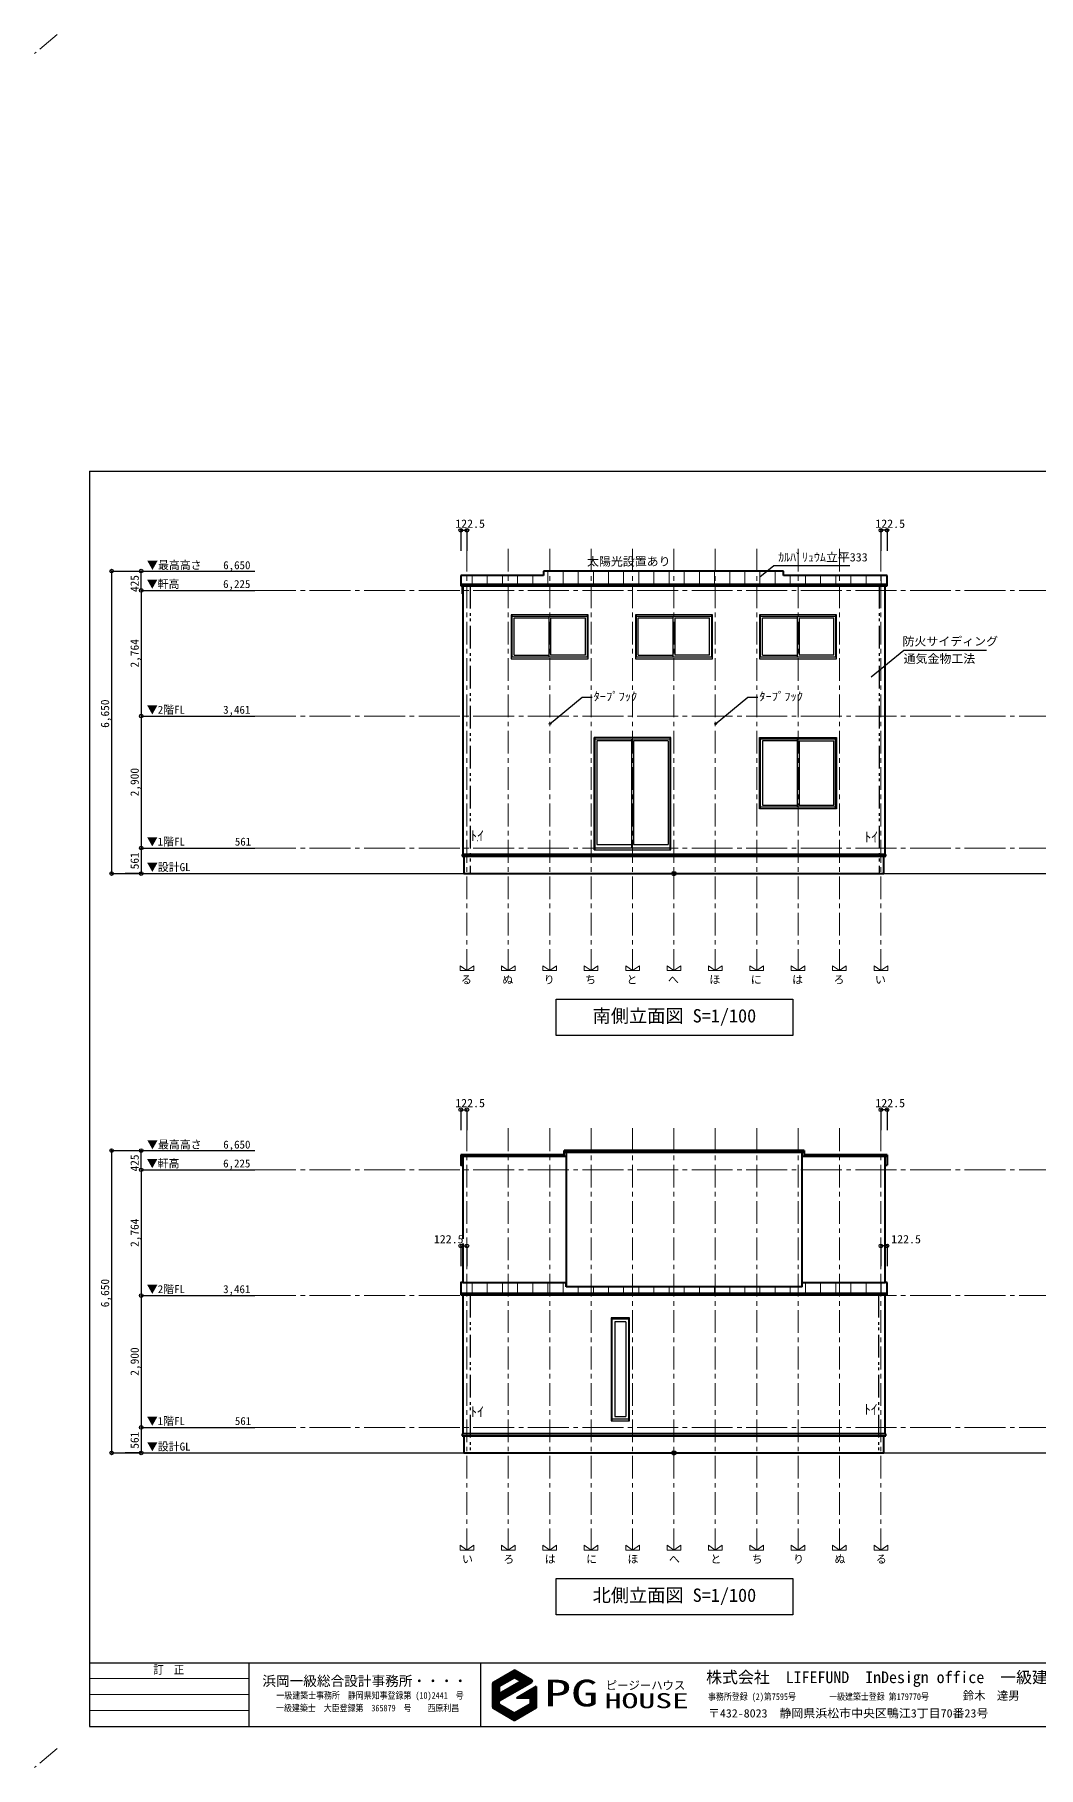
# Model space of a CAD drawing. Units: millimetres on the paper, enlarged 50 times, with parts at 1:100. Extents: x -21826 to 54909, y -26252 to 22610.
# Drawn here: x -9108 to 1924, y -26252 to -7202 of the extents above; entities that cross this region are included whole.
import ezdxf
from ezdxf.enums import TextEntityAlignment as Align

# ---------------------------------------------------------------- set-up
doc = ezdxf.new("R2010")
doc.units = ezdxf.units.MM
doc.header["$LTSCALE"] = 50
doc.header["$PDMODE"] = 32
doc.header["$PDSIZE"] = 40
for name, pattern in [('CHAIN1', [8, 5, -1, 1, -1]), ('CHAIN2', [12, 9, -1, 1, -1]), ('DOUBLE_CHAIN1', [8.8, 5, -1, 0.6, -0.6, 0.6, -1])]:
    doc.linetypes.add(name, pattern=pattern)
for name, color, linetype, lineweight in [('4-0_補助線', 1, 'Continuous', 18), ('4-1_通り芯・通り番号', 5, 'Continuous', 25), ('4-2', 5, 'Continuous', 25), ('4-3_仕上線・樋', 3, 'Continuous', 40), ('4-4', 7, 'Continuous', 25), ('4-6', 1, 'Continuous', 18), ('4-C', 3, 'Continuous', 40), ('4-E_ソリッド図形', 3, 'Continuous', 40), ('4-F_寸法・方位', 7, 'Continuous', 25), ('F-1_凡例（一般）', 7, 'Continuous', 25), ('F-F_図面枠（共通）', 7, 'Continuous', 25)]:
    doc.layers.add(name, color=color, linetype=linetype, lineweight=lineweight)
doc.layers.add('4-A_文字・書き込み', color=7, linetype='Continuous')
doc.styles.add('ＭＳ ゴシック', font='')
doc.styles.get('ＭＳ ゴシック').set_extended_font_data('MS Gothic')

msp = doc.modelspace()

# ---------------------------------------------------------------- linework, layer by layer
at = {"layer": '4-0_補助線', "linetype": 'CHAIN1'}
for p, q in [((-4357.09, -12856.27), (-4357.09, -17492.72)), ((-3902.09, -12856.27), (-3902.09, -17492.72)), ((-3447.09, -12856.27), (-3447.09, -17492.72)), ((-2992.09, -12856.27), (-2992.09, -17492.72)), ((-2537.09, -12856.27), (-2537.09, -17492.72)), ((-2082.09, -12856.27), (-2082.09, -17492.72)), ((-1627.09, -12856.27), (-1627.09, -17492.72)), ((-1172.09, -12856.27), (-1172.09, -17492.72)), ((-717.09, -12856.27), (-717.09, -17492.72)), ((-262.09, -12856.27), (-262.09, -17492.72)), ((192.91, -12856.27), (192.91, -17492.72)), ((-4357.09, -19226.27), (-4357.09, -23862.72)), ((-3902.09, -19226.27), (-3902.09, -23862.72)), ((-3447.09, -19226.27), (-3447.09, -23862.72)), ((-2992.09, -19226.27), (-2992.09, -23862.72)), ((-2537.09, -19226.27), (-2537.09, -23862.72)), ((-2082.09, -19226.27), (-2082.09, -23862.72)), ((-1627.09, -19226.27), (-1627.09, -23862.72)), ((-1172.09, -19226.27), (-1172.09, -23862.72)), ((-717.09, -19226.27), (-717.09, -23862.72)), ((-262.09, -19226.27), (-262.09, -23862.72)), ((192.91, -19226.27), (192.91, -23862.72))]:
    msp.add_line(p, q, dxfattribs=at)
at = {"layer": '4-0_補助線'}
for p, q in [((-4357.09, -17492.72), (-4432.09, -17492.72)), ((-3902.09, -17492.72), (-3977.09, -17492.72)), ((-3447.09, -17492.72), (-3522.09, -17492.72)), ((-2992.09, -17492.72), (-3067.09, -17492.72)), ((-2537.09, -17492.72), (-2612.09, -17492.72)), ((-2082.09, -17492.72), (-2157.09, -17492.72)), ((-1627.09, -17492.72), (-1702.09, -17492.72)), ((-1172.09, -17492.72), (-1247.09, -17492.72)), ((-717.09, -17492.72), (-792.09, -17492.72)), ((-262.09, -17492.72), (-337.09, -17492.72)), ((192.91, -17492.72), (117.91, -17492.72)), ((-4357.09, -23862.72), (-4432.09, -23862.72)), ((-4357.09, -23862.72), (-4282.09, -23862.72)), ((-3902.09, -23862.72), (-3827.09, -23862.72)), ((-3447.09, -23862.72), (-3372.09, -23862.72)), ((-2992.09, -23862.72), (-2917.09, -23862.72)), ((-2537.09, -23862.72), (-2462.09, -23862.72)), ((-2082.09, -23862.72), (-2007.09, -23862.72)), ((-1627.09, -23862.72), (-1552.09, -23862.72)), ((-1172.09, -23862.72), (-1097.09, -23862.72)), ((-717.09, -23862.72), (-642.09, -23862.72)), ((-262.09, -23862.72), (-187.09, -23862.72)), ((192.91, -23862.72), (267.91, -23862.72))]:
    msp.add_line(p, q, dxfattribs=at)
for points in [[(-4432.09, -17492.72), (-4282.09, -17492.72), (-4282.09, -17439.69), (-4357.09, -17492.72), (-4432.09, -17439.69)], [(-3977.09, -17492.72), (-3827.09, -17492.72), (-3827.09, -17439.69), (-3902.09, -17492.72), (-3977.09, -17439.69)], [(-3522.09, -17492.72), (-3372.09, -17492.72), (-3372.09, -17439.69), (-3447.09, -17492.72), (-3522.09, -17439.69)], [(-3067.09, -17492.72), (-2917.09, -17492.72), (-2917.09, -17439.69), (-2992.09, -17492.72), (-3067.09, -17439.69)], [(-2612.09, -17492.72), (-2462.09, -17492.72), (-2462.09, -17439.69), (-2537.09, -17492.72), (-2612.09, -17439.69)], [(-2157.09, -17492.72), (-2007.09, -17492.72), (-2007.09, -17439.69), (-2082.09, -17492.72), (-2157.09, -17439.69)], [(-1702.09, -17492.72), (-1552.09, -17492.72), (-1552.09, -17439.69), (-1627.09, -17492.72), (-1702.09, -17439.69)], [(-1247.09, -17492.72), (-1097.09, -17492.72), (-1097.09, -17439.69), (-1172.09, -17492.72), (-1247.09, -17439.69)], [(-792.09, -17492.72), (-642.09, -17492.72), (-642.09, -17439.69), (-717.09, -17492.72), (-792.09, -17439.69)], [(-337.09, -17492.72), (-187.09, -17492.72), (-187.09, -17439.69), (-262.09, -17492.72), (-337.09, -17439.69)], [(117.91, -17492.72), (267.91, -17492.72), (267.91, -17439.69), (192.91, -17492.72), (117.91, -17439.69)], [(-3827.09, -23862.72), (-3977.09, -23862.72), (-3977.09, -23809.69), (-3902.09, -23862.72), (-3827.09, -23809.69)], [(-3372.09, -23862.72), (-3522.09, -23862.72), (-3522.09, -23809.69), (-3447.09, -23862.72), (-3372.09, -23809.69)], [(-2917.09, -23862.72), (-3067.09, -23862.72), (-3067.09, -23809.69), (-2992.09, -23862.72), (-2917.09, -23809.69)], [(-2462.09, -23862.72), (-2612.09, -23862.72), (-2612.09, -23809.69), (-2537.09, -23862.72), (-2462.09, -23809.69)], [(-2007.09, -23862.72), (-2157.09, -23862.72), (-2157.09, -23809.69), (-2082.09, -23862.72), (-2007.09, -23809.69)], [(-1552.09, -23862.72), (-1702.09, -23862.72), (-1702.09, -23809.69), (-1627.09, -23862.72), (-1552.09, -23809.69)], [(-1097.09, -23862.72), (-1247.09, -23862.72), (-1247.09, -23809.69), (-1172.09, -23862.72), (-1097.09, -23809.69)], [(-642.09, -23862.72), (-792.09, -23862.72), (-792.09, -23809.69), (-717.09, -23862.72), (-642.09, -23809.69)], [(-187.09, -23862.72), (-337.09, -23862.72), (-337.09, -23809.69), (-262.09, -23862.72), (-187.09, -23809.69)], [(267.91, -23862.72), (117.91, -23862.72), (117.91, -23809.69), (192.91, -23862.72), (267.91, -23809.69)]]:
    msp.add_lwpolyline(points, close=True, dxfattribs=at)
for points in [[(-4357.09, -23862.72), (-4432.09, -23809.69), (-4432.09, -23862.72)], [(-4357.09, -23862.72), (-4282.09, -23809.69), (-4282.09, -23862.72)]]:
    msp.add_lwpolyline(points, dxfattribs=at)
at = {"layer": '4-1_通り芯・通り番号', "color": 1, "linetype": 'CHAIN2', "lineweight": 18}
for p, q in [((-6686.73, -13312.71), (10982.04, -13312.71)), ((-6686.73, -14694.71), (9548.67, -14694.71)), ((-6686.73, -16144.71), (9548.67, -16144.71)), ((-6686.73, -19682.71), (10982.04, -19682.71)), ((-6686.73, -21064.71), (9548.67, -21064.71)), ((-6686.73, -22514.71), (9548.67, -22514.71))]:
    msp.add_line(p, q, dxfattribs=at)
at = {"layer": '4-2'}
for p, q in [((-4424.59, -12651.77), (-4424.59, -12876.77)), ((-4424.59, -12651.77), (-4357.09, -12651.77)), ((-4357.09, -12651.77), (-4357.09, -12876.77)), ((192.91, -12651.77), (192.91, -12876.77)), ((260.41, -12651.77), (192.91, -12651.77)), ((260.41, -12651.77), (260.41, -12876.77)), ((-4424.59, -19021.77), (-4424.59, -19246.77)), ((-4424.59, -19021.77), (-4357.09, -19021.77)), ((-4357.09, -19021.77), (-4357.09, -19246.77)), ((192.91, -19021.77), (192.91, -19246.77)), ((260.41, -19021.77), (192.91, -19021.77)), ((260.41, -19021.77), (260.41, -19246.77)), ((-4424.59, -20518.4), (-4424.59, -20743.4)), ((-4424.59, -20518.4), (-4357.09, -20518.4)), ((-4357.09, -20518.4), (-4357.09, -20743.4)), ((192.91, -20518.4), (192.91, -20743.4)), ((260.41, -20518.4), (192.91, -20518.4)), ((260.41, -20518.4), (260.41, -20743.4))]:
    msp.add_line(p, q, dxfattribs=at)
for p in [(-4424.59, -12651.77), (-4357.09, -12651.77), (192.91, -12651.77), (260.41, -12651.77), (-4424.59, -19021.77), (-4357.09, -19021.77), (192.91, -19021.77), (260.41, -19021.77), (-4424.59, -20518.4), (-4357.09, -20518.4), (192.91, -20518.4), (260.41, -20518.4)]:
    msp.add_point(p, dxfattribs=at)
at = {"layer": '4-3_仕上線・樋'}
for p, q in [((-4402.84, -13261), (-4402.84, -16215.21)), ((238.66, -16215.21), (238.66, -13261)), ((-4402.84, -19533.29), (-4402.84, -20439.78)), ((-3265.34, -19488.88), (-3265.34, -19578.91)), ((-3265.34, -19578.99), (-3265.34, -20970.69)), ((-671.34, -19578.91), (-671.34, -19488.88)), ((-671.34, -20970.69), (-671.34, -19578.99)), ((238.66, -19624.41), (238.66, -19534.38)), ((238.66, -20925.19), (238.66, -19624.49)), ((-4402.84, -20491.11), (-4402.84, -20925.19)), ((-4402.84, -21056), (-4402.84, -22585.21)), ((238.66, -22585.21), (238.66, -21056)), ((-4410.34, -22585.21), (-4410.34, -22605.21)), ((246.16, -22585.21), (-4410.34, -22585.21)), ((-4410.34, -22605.21), (246.16, -22605.21)), ((246.16, -22605.21), (246.16, -22585.21))]:
    msp.add_line(p, q, dxfattribs=at)
at = {"layer": '4-3_仕上線・樋', "color": 6, "linetype": 'DOUBLE_CHAIN1', "lineweight": 25}
for p, q in [((-4322.8, -13261), (-4322.8, -16425.21)), ((172.66, -13261), (172.66, -16425.21)), ((-4321.72, -21056), (-4321.72, -22795.21)), ((167.36, -21056), (167.36, -22795.2))]:
    msp.add_line(p, q, dxfattribs=at)
at = {"layer": '4-4'}
for p, q in [((-3024.59, -13579.71), (-3869.59, -13579.71)), ((-3869.59, -13579.71), (-3869.59, -14064.71)), ((-3859.59, -14044.71), (-3859.59, -13579.71)), ((-3859.59, -13594.71), (-3034.59, -13594.71)), ((-3839.59, -13614.71), (-3457.09, -13614.71)), ((-3839.59, -14024.71), (-3839.59, -13614.71)), ((-3457.09, -13594.71), (-3457.09, -14044.71)), ((-3437.09, -13614.71), (-3054.59, -13614.71)), ((-3437.09, -13614.71), (-3437.09, -14024.71)), ((-3054.59, -14024.71), (-3054.59, -13614.71)), ((-3034.59, -13579.71), (-3034.59, -14044.71)), ((-1659.59, -13579.71), (-2504.59, -13579.71)), ((-2504.59, -13579.71), (-2504.59, -14064.71)), ((-2494.59, -14044.71), (-2494.59, -13579.71)), ((-2494.59, -13594.71), (-1669.59, -13594.71)), ((-2474.59, -13614.71), (-2092.09, -13614.71)), ((-2474.59, -14024.71), (-2474.59, -13614.71)), ((-2092.09, -13594.71), (-2092.09, -14044.71)), ((-2072.09, -13614.71), (-1689.59, -13614.71)), ((-2072.09, -13614.71), (-2072.09, -14024.71)), ((-1689.59, -14024.71), (-1689.59, -13614.71)), ((-1669.59, -13579.71), (-1669.59, -14044.71)), ((-294.59, -13579.71), (-1139.59, -13579.71)), ((-1139.59, -13579.71), (-1139.59, -14064.71)), ((-1129.59, -14044.71), (-1129.59, -13579.71)), ((-1129.59, -13594.71), (-304.59, -13594.71)), ((-1109.59, -13614.71), (-727.09, -13614.71)), ((-1109.59, -14024.71), (-1109.59, -13614.71)), ((-727.09, -13594.71), (-727.09, -14044.71)), ((-707.09, -13614.71), (-324.59, -13614.71)), ((-707.09, -13614.71), (-707.09, -14024.71)), ((-324.59, -14024.71), (-324.59, -13614.71)), ((-304.59, -13579.71), (-304.59, -14044.71)), ((-3034.59, -14044.71), (-3859.59, -14044.71)), ((-3839.59, -14024.71), (-3457.09, -14024.71)), ((-3054.59, -14024.71), (-3437.09, -14024.71)), ((-1669.59, -14044.71), (-2494.59, -14044.71)), ((-2474.59, -14024.71), (-2092.09, -14024.71)), ((-1689.59, -14024.71), (-2072.09, -14024.71)), ((-304.59, -14044.71), (-1129.59, -14044.71)), ((-1109.59, -14024.71), (-727.09, -14024.71)), ((-324.59, -14024.71), (-707.09, -14024.71)), ((-2114.59, -14929.71), (-2959.59, -14929.71)), ((-2959.59, -16164.71), (-2959.59, -14929.71)), ((-2949.59, -14929.71), (-2949.59, -16164.71)), ((-2949.59, -14944.71), (-2124.59, -14944.71)), ((-2547.09, -14964.71), (-2929.59, -14964.71)), ((-2929.59, -14964.71), (-2929.59, -16104.71)), ((-2547.09, -14944.71), (-2547.09, -16144.71)), ((-2144.59, -14964.71), (-2527.09, -14964.71)), ((-2527.09, -14964.71), (-2527.09, -16104.71)), ((-2144.59, -14964.71), (-2144.59, -16104.71)), ((-2124.59, -16164.71), (-2124.59, -14929.71)), ((-2114.59, -16164.71), (-2114.59, -14929.71)), ((-1139.59, -14929.71), (-294.59, -14929.71)), ((-1139.59, -15714.71), (-1139.59, -14929.71)), ((-1129.59, -15714.71), (-1129.59, -14929.71)), ((-1129.59, -14944.71), (-304.59, -14944.71)), ((-727.09, -14964.71), (-1109.59, -14964.71)), ((-1109.59, -14964.71), (-1109.59, -15674.71)), ((-727.09, -14944.71), (-727.09, -15694.71)), ((-707.09, -14964.71), (-324.59, -14964.71)), ((-707.09, -14964.71), (-707.09, -15674.71)), ((-324.59, -15674.71), (-324.59, -14964.71)), ((-304.59, -15714.71), (-304.59, -14929.71)), ((-4402.84, -15679.71), (-4404.84, -15679.71)), ((-304.59, -15694.71), (-1129.59, -15694.71)), ((-1109.59, -15674.71), (-727.09, -15674.71)), ((-707.09, -15674.71), (-324.59, -15674.71)), ((-4238.72, -16065.37), (-4240.72, -16065.37)), ((-2959.59, -16164.71), (-2114.59, -16164.71)), ((-2124.59, -16144.71), (-2949.59, -16144.71)), ((-2929.59, -16104.71), (-2547.09, -16104.71)), ((-2527.09, -16104.71), (-2144.59, -16104.71)), ((-2570.84, -21308.71), (-2770.84, -21308.71)), ((-2770.84, -21308.71), (-2770.84, -22443.71)), ((-2760.84, -22443.71), (-2760.84, -21308.71)), ((-2580.84, -21323.71), (-2760.84, -21323.71)), ((-2580.84, -21308.71), (-2580.84, -22443.71)), ((-2570.84, -22443.71), (-2570.84, -21308.71)), ((-2610.34, -21353.21), (-2731.34, -21353.21)), ((-2610.34, -21353.21), (-2610.34, -22394.21)), ((-2770.84, -22443.71), (-2570.84, -22443.71)), ((-2580.84, -22423.71), (-2760.84, -22423.71))]:
    msp.add_line(p, q, dxfattribs=at)
at = {"layer": '4-4', "color": 1, "lineweight": 18}
msp.add_line((-4404.84, -21299.71), (-4402.84, -21299.71), dxfattribs=at)
at = {"layer": '4-4'}
for points in [[(-3869.59, -14064.71), (-3024.59, -14064.71), (-3024.59, -13579.71)], [(-2504.59, -14064.71), (-1659.59, -14064.71), (-1659.59, -13579.71)], [(-1139.59, -14064.71), (-294.59, -14064.71), (-294.59, -13579.71)], [(-294.59, -14929.71), (-294.59, -15714.71), (-1139.59, -15714.71)], [(-2731.34, -21353.21), (-2731.34, -22394.21), (-2610.34, -22394.21)]]:
    msp.add_lwpolyline(points, dxfattribs=at)
at = {"layer": '4-6'}
for p, q in [((-3467.09, -13101.77), (-3467.09, -13261)), ((-3300.59, -13101.77), (-3300.59, -13261)), ((-3134.09, -13101.77), (-3134.09, -13261)), ((-2967.59, -13101.77), (-2967.59, -13261)), ((-2801.09, -13101.77), (-2801.09, -13261)), ((-2634.59, -13101.77), (-2634.59, -13261)), ((-2468.09, -13101.77), (-2468.09, -13261)), ((-2301.59, -13101.77), (-2301.59, -13261)), ((-2135.09, -13101.77), (-2135.09, -13261)), ((-1968.59, -13101.77), (-1968.59, -13261)), ((-1802.09, -13101.77), (-1802.09, -13261)), ((-1635.59, -13101.77), (-1635.59, -13261)), ((-1469.09, -13101.77), (-1469.09, -13261)), ((-1302.59, -13101.77), (-1302.59, -13261)), ((-1136.09, -13101.77), (-1136.09, -13261)), ((-969.59, -13101.77), (-969.59, -13261)), ((-4299.59, -13147.27), (-4299.59, -13261)), ((-4133.09, -13147.27), (-4133.09, -13261)), ((-3966.59, -13147.27), (-3966.59, -13261)), ((-3800.09, -13147.27), (-3800.09, -13261)), ((-3633.59, -13147.27), (-3633.59, -13261)), ((-803.09, -13147.27), (-803.09, -13261)), ((-636.59, -13147.27), (-636.59, -13261)), ((-470.09, -13147.27), (-470.09, -13261)), ((-303.59, -13147.27), (-303.59, -13261)), ((-137.09, -13147.27), (-137.09, -13261)), ((29.41, -13147.27), (29.41, -13261)), ((195.91, -13147.27), (195.91, -13261)), ((-4299.59, -20925.19), (-4299.59, -21056)), ((-4133.09, -20925.19), (-4133.09, -21056)), ((-3966.59, -20925.19), (-3966.59, -21056)), ((-3800.09, -20925.19), (-3800.09, -21056)), ((-3633.59, -20925.19), (-3633.59, -21056)), ((-3467.09, -20925.19), (-3467.09, -21056)), ((-3300.59, -20925.19), (-3300.59, -21056)), ((-636.59, -20925.19), (-636.59, -21056)), ((-470.09, -20925.19), (-470.09, -21056)), ((-303.59, -20925.19), (-303.59, -21056)), ((-137.09, -20925.19), (-137.09, -21056)), ((29.41, -20925.19), (29.41, -21056)), ((195.91, -20925.19), (195.91, -21056)), ((-3134.09, -20970.69), (-3134.09, -21056)), ((-2967.59, -20970.69), (-2967.59, -21056)), ((-2801.09, -20970.69), (-2801.09, -21056)), ((-2634.59, -20970.69), (-2634.59, -21056)), ((-2468.09, -20970.69), (-2468.09, -21056)), ((-2301.59, -20970.69), (-2301.59, -21056)), ((-2135.09, -20970.69), (-2135.09, -21056)), ((-1968.59, -20970.69), (-1968.59, -21056)), ((-1802.09, -20970.69), (-1802.09, -21056)), ((-1635.59, -20970.69), (-1635.59, -21056)), ((-1469.09, -20970.69), (-1469.09, -21056)), ((-1302.59, -20970.69), (-1302.59, -21056)), ((-1136.09, -20970.69), (-1136.09, -21056)), ((-969.59, -20970.69), (-969.59, -21056)), ((-803.09, -20970.69), (-803.09, -21056))]:
    msp.add_line(p, q, dxfattribs=at)
at = {"layer": '4-C'}
for p, q in [((-4410.34, -16215.21), (-4410.34, -16235.21)), ((246.16, -16215.21), (-4410.34, -16215.21)), ((-4410.34, -16235.21), (246.16, -16235.21)), ((-4389.59, -16235.21), (-4389.59, -16425.21)), ((225.41, -16425.21), (225.41, -16235.21)), ((246.16, -16235.21), (246.16, -16215.21)), ((-4389.59, -16425.21), (225.41, -16425.21)), ((-4410.34, -22585.21), (-4410.34, -22605.21)), ((-4402.84, -22585.21), (-4410.34, -22585.21)), ((-4389.59, -22605.21), (-4389.59, -22795.21)), ((225.41, -22795.21), (225.41, -22605.21)), ((-4389.59, -22795.21), (225.41, -22795.21))]:
    msp.add_line(p, q, dxfattribs=at)
at = {"layer": '4-E_ソリッド図形'}
for p, q in [((-3514.59, -13101.77), (-3514.59, -13147.27)), ((-877.09, -13101.77), (-3514.59, -13101.77)), ((-877.09, -13147.27), (-877.09, -13101.77)), ((-4424.59, -13147.27), (-4424.59, -13261)), ((-3514.59, -13147.27), (-4424.59, -13147.27)), ((-4424.59, -13245.02), (260.41, -13245.02)), ((-4424.59, -13261), (260.41, -13261)), ((-4404.59, -13349.89), (-4404.59, -13261)), ((-4402.84, -13349.89), (-4402.84, -13261)), ((260.41, -13147.27), (-877.09, -13147.27)), ((260.41, -13261), (260.41, -13147.27)), ((-4402.84, -13349.89), (-4404.59, -13349.89)), ((240.41, -13349.89), (238.66, -13349.89)), ((-3287.09, -19517.27), (-4424.59, -19517.27)), ((-4424.59, -19533.29), (-3265.34, -19533.29)), ((-3287.09, -19533.29), (-3287.09, -19471.77)), ((-649.59, -19471.77), (-3287.09, -19471.77)), ((-3287.09, -19487.79), (-649.59, -19487.79)), ((-671.34, -19533.29), (260.41, -19533.29)), ((-649.59, -19471.77), (-649.59, -19533.29)), ((260.41, -19517.27), (-649.59, -19517.27)), ((260.41, -19517.27), (260.41, -19631)), ((240.41, -19631), (260.41, -19631)), ((-4402.84, -20925.19), (-4402.84, -20922.9)), ((-3265.34, -20925.19), (-4402.84, -20925.19)), ((-3265.34, -20970.69), (-3265.34, -20925.19)), ((238.66, -20925.19), (-671.34, -20925.19)), ((260.41, -20922.9), (238.66, -20922.9)), ((260.41, -21056), (260.41, -20922.9)), ((-4424.59, -21040.02), (260.41, -21040.02)), ((-4424.59, -21056), (260.41, -21056)), ((-671.34, -20970.69), (-3265.34, -20970.69))]:
    msp.add_line(p, q, dxfattribs=at)
at = {"layer": '4-E_ソリッド図形', "color": 7, "lineweight": 25}
for p, q in [((-3375.31, -24576.38), (-3375.31, -24176.38)), ((-775.31, -24576.38), (-3375.31, -24576.38))]:
    msp.add_line(p, q, dxfattribs=at)
for points in [[(-3450.25, -14783.04), (-3091.39, -14487.14), (-2980.06, -14487.14)], [(-1628.8, -14783.04), (-1269.94, -14487.14), (-1158.61, -14487.14)], [(-3375.31, -24176.38), (-775.31, -24176.38), (-775.31, -24576.38)]]:
    msp.add_lwpolyline(points, dxfattribs=at)
msp.add_lwpolyline([(-3375.31, -17806.38), (-775.31, -17806.38), (-775.31, -18206.38), (-3375.31, -18206.38)], close=True, dxfattribs=at)
at = {"layer": '4-E_ソリッド図形'}
for points in [[(-4424.59, -19517.27), (-4424.59, -19631), (-4404.59, -19631)], [(-4402.84, -20922.9), (-4424.59, -20922.9), (-4424.59, -21056)]]:
    msp.add_lwpolyline(points, dxfattribs=at)
at = {"layer": '4-E_ソリッド図形', "color": 7, "lineweight": 25}
for centre in [(-3444.07, -14778.31), (-1622.62, -14778.31)]:
    msp.add_circle(centre, 9.51, dxfattribs=at)
at = {"layer": '4-E_ソリッド図形', "color": 1}
for p in [(-2082.09, -16425.21), (-2082.09, -22795.21)]:
    msp.add_point(p, dxfattribs=at)
at = {"layer": '4-F_寸法・方位'}
for p, q in [((-8262.23, -13100.2), (-6686.73, -13100.2)), ((-8262.23, -13100.2), (-8262.23, -16425.2)), ((-7936.73, -13312.7), (-7936.73, -13100.2)), ((-1139, -13164.69), (-984.73, -13037.48)), ((-984.73, -13037.48), (-148.46, -13037.48)), ((-7936.73, -13312.7), (-6686.73, -13312.7)), ((-7936.73, -13312.7), (-6686.73, -13312.7)), ((-7936.73, -13312.7), (-7936.73, -14694.7)), ((84.79, -14263.83), (443.65, -13967.93)), ((443.65, -13967.93), (1355.38, -13967.93)), ((-7936.73, -14694.7), (-6686.73, -14694.7)), ((-7936.73, -14694.7), (-6686.73, -14694.7)), ((-7936.73, -14694.7), (-7936.73, -16144.7)), ((-7936.73, -16144.7), (-6686.73, -16144.7)), ((-7936.73, -16144.7), (-6686.73, -16144.7)), ((-7936.73, -16144.7), (-7936.73, -16425.2)), ((-8262.23, -16425.2), (-7936.73, -16425.2)), ((-7936.73, -16425.2), (-8112.23, -16425.2)), ((-8095.29, -16425.2), (10904.71, -16425.2)), ((-7936.73, -16425.2), (-6686.73, -16425.2)), ((-7936.73, -16425.2), (-6686.73, -16425.2)), ((-7936.73, -16425.2), (-6686.73, -16425.2)), ((-8262.23, -19470.21), (-6686.73, -19470.21)), ((-8262.23, -19470.21), (-8262.23, -22795.21)), ((-7936.73, -19682.71), (-7936.73, -19470.21)), ((-7936.73, -19682.71), (-6686.73, -19682.71)), ((-7936.73, -19682.71), (-6686.73, -19682.71)), ((-7936.73, -19682.71), (-7936.73, -21064.71)), ((-7936.73, -21064.71), (-6686.73, -21064.71)), ((-7936.73, -21064.71), (-6686.73, -21064.71)), ((-7936.73, -21064.71), (-7936.73, -22514.71)), ((-7936.73, -22514.71), (-6686.73, -22514.71)), ((-7936.73, -22514.71), (-6686.73, -22514.71)), ((-7936.73, -22514.71), (-7936.73, -22795.21)), ((-8262.23, -22795.21), (-7936.73, -22795.21)), ((-7936.73, -22795.21), (-8112.23, -22795.21)), ((-8095.29, -22795.2), (10904.71, -22795.2)), ((-7936.73, -22795.21), (-6686.73, -22795.21)), ((-7936.73, -22795.21), (-6686.73, -22795.21)), ((-7936.73, -22795.21), (-6686.73, -22795.21))]:
    msp.add_line(p, q, dxfattribs=at)
for p in [(-8262.23, -13100.2), (-7936.73, -13100.2), (-7936.73, -13312.7), (-7936.73, -14694.7), (-7936.73, -16144.7), (-8262.23, -16425.2), (-7936.73, -16425.2), (-8262.23, -19470.21), (-7936.73, -19470.21), (-7936.73, -19682.71), (-7936.73, -21064.71), (-7936.73, -22514.71), (-8262.23, -22795.21), (-7936.73, -22795.21)]:
    msp.add_point(p, dxfattribs=at)
at = {"layer": 'F-1_凡例（一般）'}
for p, q in [((-4072.32, -25475.29), (-3938.76, -25243.95)), ((-4072.32, -25463.14), (-3949.28, -25250.03)), ((-4072.32, -25450.99), (-3959.8, -25256.1)), ((-4072.32, -25438.84), (-3970.33, -25262.18)), ((-4072.32, -25426.69), (-3980.85, -25268.25)), ((-4072.32, -25414.54), (-3991.37, -25274.33)), ((-4072.32, -25402.39), (-4001.89, -25280.4)), ((-4072.32, -25390.24), (-4012.42, -25286.48)), ((-4072.32, -25378.09), (-4022.94, -25292.55)), ((-4072.32, -25365.94), (-4033.46, -25298.63)), ((-4072.32, -25353.79), (-4043.98, -25304.7)), ((-4072.32, -25341.64), (-4054.5, -25310.78)), ((-4072.32, -25329.49), (-4065.03, -25316.85)), ((-3996.78, -25356.6), (-3928.24, -25237.88)), ((-3986.26, -25350.53), (-3917.72, -25231.8)), ((-3975.74, -25344.45), (-3907.19, -25225.73)), ((-3965.22, -25338.38), (-3896.67, -25219.65)), ((-3954.69, -25332.3), (-3886.15, -25213.58)), ((-3944.17, -25326.23), (-3875.63, -25207.5)), ((-3933.65, -25320.15), (-3865.1, -25201.43)), ((-3923.13, -25314.08), (-3854.58, -25195.35)), ((-3912.61, -25308), (-3844.06, -25189.28)), ((-3902.08, -25301.93), (-3834.6, -25185.05)), ((-3891.56, -25295.85), (-3828.22, -25186.14)), ((-3883.85, -25452.6), (-3815.31, -25333.88)), ((-3881.04, -25289.78), (-3822.93, -25189.13)), ((-3873.33, -25446.53), (-3804.79, -25327.8)), ((-3870.52, -25283.7), (-3817.67, -25192.17)), ((-3862.81, -25440.45), (-3794.26, -25321.73)), ((-3859.99, -25277.63), (-3812.41, -25195.21)), ((-3852.29, -25434.38), (-3783.74, -25315.65)), ((-3849.47, -25271.55), (-3807.15, -25198.25)), ((-3841.76, -25428.3), (-3773.22, -25309.58)), ((-3838.95, -25265.48), (-3801.89, -25201.28)), ((-3831.24, -25422.23), (-3762.7, -25303.5)), ((-3830.9, -25263.68), (-3796.63, -25204.32)), ((-3825.64, -25266.72), (-3791.37, -25207.36)), ((-3820.72, -25416.15), (-3722.97, -25246.85)), ((-3820.38, -25269.76), (-3786.11, -25210.4)), ((-3815.12, -25272.8), (-3780.84, -25213.43)), ((-3810.2, -25410.08), (-3717.71, -25249.88)), ((-3809.86, -25275.83), (-3775.58, -25216.47)), ((-3804.59, -25278.87), (-3770.32, -25219.51)), ((-3799.68, -25404), (-3712.45, -25252.92)), ((-3799.33, -25281.91), (-3765.06, -25222.55)), ((-3794.07, -25284.95), (-3759.8, -25225.58)), ((-3789.15, -25397.93), (-3707.19, -25255.96)), ((-3788.81, -25287.98), (-3754.54, -25228.62)), ((-3783.55, -25291.02), (-3749.28, -25231.66)), ((-3778.63, -25391.85), (-3701.93, -25259)), ((-3778.29, -25294.06), (-3744.02, -25234.7)), ((-3773.03, -25297.1), (-3738.76, -25237.73)), ((-3768.11, -25385.78), (-3696.67, -25262.03)), ((-3767.77, -25300.13), (-3733.49, -25240.77)), ((-3762.51, -25303.17), (-3728.23, -25243.81)), ((-3757.59, -25379.7), (-3691.41, -25265.07)), ((-3747.07, -25373.63), (-3686.14, -25268.11)), ((-3736.54, -25367.55), (-3680.88, -25271.15)), ((-3726.02, -25361.48), (-3675.62, -25274.18)), ((-3715.5, -25355.4), (-3670.36, -25277.22)), ((-3704.98, -25349.33), (-3665.1, -25280.26)), ((-3694.45, -25343.25), (-3659.84, -25283.3)), ((-3683.93, -25337.18), (-3654.58, -25286.33)), ((-3673.41, -25331.1), (-3649.32, -25289.37)), ((-3662.89, -25325.03), (-3644.06, -25292.41)), ((-3652.37, -25318.95), (-3639.42, -25296.53)), ((-3641.64, -25312.53), (-3637.57, -25305.49)), ((-4072.32, -25487.44), (-4003.78, -25368.71)), ((-4072.32, -25499.59), (-4003.78, -25380.86)), ((-4072.32, -25511.74), (-4003.78, -25393.01)), ((-4072.32, -25523.89), (-4003.78, -25405.16)), ((-4072.32, -25536.04), (-4003.78, -25417.31)), ((-4072.32, -25548.19), (-4003.78, -25429.46)), ((-4072.32, -25584.64), (-3983.66, -25431.08)), ((-4072.32, -25572.49), (-3994.19, -25437.15)), ((-4072.32, -25560.34), (-4003.78, -25441.61)), ((-4071.26, -25594.94), (-3973.14, -25425)), ((-4067.12, -25599.93), (-3962.62, -25418.93)), ((-4061.88, -25603.01), (-3952.1, -25412.85)), ((-4056.62, -25606.05), (-3941.57, -25406.78)), ((-3999.91, -25519.96), (-3931.05, -25400.7)), ((-3989.08, -25513.35), (-3920.53, -25394.63)), ((-3978.55, -25507.28), (-3910.01, -25388.55)), ((-3968.03, -25501.2), (-3899.49, -25382.48)), ((-3957.51, -25495.13), (-3888.96, -25376.4)), ((-3946.99, -25489.05), (-3878.44, -25370.33)), ((-3936.46, -25482.98), (-3867.92, -25364.25)), ((-3925.94, -25476.9), (-3857.4, -25358.18)), ((-3915.42, -25470.83), (-3846.87, -25352.1)), ((-3904.9, -25464.75), (-3836.35, -25346.03)), ((-3894.38, -25458.68), (-3825.83, -25339.95)), ((-3807.97, -25491.26), (-3805.09, -25486.28)), ((-3800.95, -25491.26), (-3794.57, -25480.2)), ((-3793.94, -25491.26), (-3784.04, -25474.13)), ((-3786.92, -25491.26), (-3773.52, -25468.05)), ((-3779.91, -25491.26), (-3763, -25461.98)), ((-3772.89, -25491.26), (-3752.48, -25455.9)), ((-3765.88, -25491.26), (-3741.96, -25449.83)), ((-3758.86, -25491.26), (-3731.43, -25443.75)), ((-3751.85, -25491.26), (-3720.91, -25437.68)), ((-3744.83, -25491.26), (-3710.39, -25431.6)), ((-3737.82, -25491.26), (-3699.87, -25425.53)), ((-3730.8, -25491.26), (-3689.34, -25419.45)), ((-3723.79, -25491.26), (-3678.82, -25413.38)), ((-3722.19, -25670.75), (-3594.42, -25449.44)), ((-3716.78, -25491.26), (-3668.3, -25407.3)), ((-3711.67, -25664.67), (-3594.42, -25461.59)), ((-3709.76, -25491.26), (-3657.78, -25401.23)), ((-3702.75, -25491.26), (-3647.26, -25395.15)), ((-3701.15, -25658.6), (-3594.42, -25473.74)), ((-3695.73, -25491.26), (-3636.73, -25389.08)), ((-3690.63, -25652.52), (-3594.42, -25485.89)), ((-3688.72, -25491.26), (-3626.21, -25383)), ((-3681.7, -25491.26), (-3615.69, -25376.93)), ((-3680.11, -25646.45), (-3594.42, -25498.04)), ((-3674.69, -25491.26), (-3605.17, -25370.85)), ((-3669.58, -25640.37), (-3594.42, -25510.19)), ((-3667.67, -25491.26), (-3594.64, -25364.78)), ((-3662.97, -25495.27), (-3594.42, -25376.54)), ((-3662.97, -25507.42), (-3594.42, -25388.69)), ((-3662.97, -25519.57), (-3594.42, -25400.84)), ((-3662.97, -25531.72), (-3594.42, -25412.99)), ((-3662.97, -25543.87), (-3594.42, -25425.14)), ((-3662.97, -25556.02), (-3594.42, -25437.29)), ((-3659.06, -25634.3), (-3594.42, -25522.34)), ((-4051.36, -25609.08), (-4003.47, -25526.13)), ((-4046.1, -25612.12), (-4003.78, -25538.81)), ((-4040.84, -25615.16), (-4003.76, -25550.94)), ((-4035.58, -25618.2), (-4000.94, -25558.2)), ((-4030.32, -25621.23), (-3996.04, -25561.87)), ((-4025.06, -25624.27), (-3990.78, -25564.91)), ((-4019.79, -25627.31), (-3985.52, -25567.95)), ((-4014.53, -25630.35), (-3980.26, -25570.98)), ((-4009.27, -25633.38), (-3975, -25574.02)), ((-4004.01, -25636.42), (-3969.74, -25577.06)), ((-3998.75, -25639.46), (-3964.48, -25580.1)), ((-3993.49, -25642.5), (-3959.22, -25583.13)), ((-3988.23, -25645.53), (-3953.95, -25586.17)), ((-3982.97, -25648.57), (-3948.69, -25589.21)), ((-3977.71, -25651.61), (-3943.43, -25592.25)), ((-3972.44, -25654.65), (-3938.17, -25595.28)), ((-3967.18, -25657.68), (-3932.91, -25598.32)), ((-3961.92, -25660.72), (-3927.65, -25601.36)), ((-3956.66, -25663.76), (-3922.39, -25604.4)), ((-3951.4, -25666.8), (-3917.13, -25607.43)), ((-3946.14, -25669.83), (-3911.87, -25610.47)), ((-3940.88, -25672.87), (-3906.6, -25613.51)), ((-3935.62, -25675.91), (-3901.34, -25616.55)), ((-3930.36, -25678.95), (-3896.08, -25619.58)), ((-3925.09, -25681.98), (-3890.82, -25622.62)), ((-3919.83, -25685.02), (-3885.56, -25625.66)), ((-3914.57, -25688.06), (-3880.3, -25628.7)), ((-3909.31, -25691.1), (-3875.04, -25631.73)), ((-3904.05, -25694.13), (-3869.78, -25634.77)), ((-3898.79, -25697.17), (-3864.52, -25637.81)), ((-3893.53, -25700.21), (-3859.25, -25640.85)), ((-3888.27, -25703.25), (-3853.99, -25643.88)), ((-3883.01, -25706.28), (-3848.73, -25646.92)), ((-3877.74, -25709.32), (-3843.47, -25649.96)), ((-3872.48, -25712.36), (-3838.21, -25653)), ((-3867.22, -25715.4), (-3832.53, -25655.3)), ((-3861.96, -25718.43), (-3822, -25649.22)), ((-3856.7, -25721.47), (-3811.48, -25643.15)), ((-3851.44, -25724.51), (-3800.96, -25637.07)), ((-3846.18, -25727.55), (-3790.44, -25631)), ((-3840.92, -25730.58), (-3779.91, -25624.92)), ((-3835.66, -25733.62), (-3769.39, -25618.85)), ((-3827.42, -25731.5), (-3758.87, -25612.77)), ((-3816.89, -25725.42), (-3748.35, -25606.7)), ((-3806.37, -25719.35), (-3737.83, -25600.62)), ((-3795.85, -25713.27), (-3727.3, -25594.55)), ((-3785.33, -25707.2), (-3716.78, -25588.47)), ((-3774.8, -25701.12), (-3706.26, -25582.4)), ((-3764.28, -25695.05), (-3695.74, -25576.32)), ((-3753.76, -25688.97), (-3685.21, -25570.25)), ((-3743.24, -25682.9), (-3674.69, -25564.17)), ((-3732.72, -25676.82), (-3664.17, -25558.1)), ((-3648.54, -25628.22), (-3594.42, -25534.49)), ((-3638.02, -25622.15), (-3594.42, -25546.64)), ((-3627.49, -25616.07), (-3594.42, -25558.79)), ((-3616.97, -25610), (-3594.42, -25570.94)), ((-3606.45, -25603.92), (-3594.42, -25583.09)), ((-3595.93, -25597.85), (-3594.42, -25595.24))]:
    msp.add_line(p, q, dxfattribs=at)
at = {"layer": 'F-1_凡例（一般）', "color": 3, "lineweight": 40}
for p, q in [((-4072.32, -25589.97), (-4072.32, -25328.08)), ((-3839.45, -25186.61), (-4066.25, -25317.56)), ((-4003.78, -25360.64), (-3833.37, -25262.26)), ((-3762.32, -25303.28), (-4003.78, -25442.69)), ((-3997.7, -25518.33), (-3643.45, -25313.8)), ((-3833.37, -25262.26), (-3762.32, -25303.28)), ((-3643.45, -25292.76), (-3827.3, -25186.61)), ((-4003.78, -25360.64), (-4003.78, -25442.69)), ((-3594.42, -25364.65), (-3813.73, -25491.26)), ((-3662.97, -25491.26), (-3813.73, -25491.26)), ((-3662.97, -25491.26), (-3662.97, -25557.41)), ((-3594.42, -25364.65), (-3594.42, -25596.98)), ((-4066.25, -25600.49), (-3833.37, -25734.94)), ((-4003.78, -25550.39), (-4003.78, -25528.85)), ((-3997.7, -25560.91), (-3833.37, -25655.79)), ((-3662.97, -25557.41), (-3833.37, -25655.79)), ((-3594.42, -25596.98), (-3833.37, -25734.94))]:
    msp.add_line(p, q, dxfattribs=at)
for centre, start, end in [((-4060.17, -25328.08), 120, 180), ((-3833.37, -25197.14), 60, 120), ((-3649.52, -25303.28), 300, 60), ((-3991.63, -25528.85), 120, 180), ((-4060.17, -25589.97), 180, 240), ((-3991.63, -25550.39), 180, 240)]:
    msp.add_arc(centre, 12.15, start, end, dxfattribs=at)
at = {"layer": 'F-F_図面枠（共通）', "color": 1, "linetype": 'CHAIN1', "lineweight": 18}
for p, q in [((-8860.22, -7202.36), (-9108.4, -7408.14)), ((-8860.22, -26045.9), (-9108.4, -26251.68))]:
    msp.add_line(p, q, dxfattribs=at)
at = {"layer": 'F-F_図面枠（共通）'}
for p, q in [((-8505.74, -12001.67), (-8505.74, -25801.67)), ((-8505.74, -12001.67), (11294.26, -12001.67)), ((-8505.74, -25101.67), (11294.26, -25101.67)), ((-6755.74, -25101.67), (-6755.74, -25801.67)), ((-4206.48, -25101.67), (-4206.48, -25801.67)), ((-8505.74, -25801.67), (11294.26, -25801.67))]:
    msp.add_line(p, q, dxfattribs=at)
at = {"layer": 'F-F_図面枠（共通）', "color": 4, "lineweight": 9}
for p, q in [((-8505.74, -25276.67), (-6755.74, -25276.67)), ((-8505.74, -25451.67), (-6755.74, -25451.67)), ((-8505.74, -25626.67), (-6755.74, -25626.67))]:
    msp.add_line(p, q, dxfattribs=at)

# ---------------------------------------------------------------- texts
at = {"layer": '4-0_補助線', "style": 'ＭＳ ゴシック'}
for s, p in [('る', (-4422.49, -17662.72)), ('ぬ', (-3967.49, -17662.72)), ('り', (-3512.49, -17662.72)), ('ち', (-3057.49, -17662.72)), ('と', (-2602.49, -17662.72)), ('へ', (-2147.49, -17662.72)), ('ほ', (-1692.49, -17662.72)), ('に', (-1237.49, -17662.72)), ('は', (-782.49, -17662.72)), ('ろ', (-327.49, -17662.72)), ('い', (127.51, -17662.72)), ('い', (-4411.69, -24032.72)), ('ろ', (-3956.69, -24032.72)), ('は', (-3501.69, -24032.72)), ('に', (-3046.69, -24032.72)), ('ほ', (-2591.69, -24032.72)), ('へ', (-2136.69, -24032.72)), ('と', (-1681.69, -24032.72)), ('ち', (-1226.69, -24032.72)), ('り', (-771.69, -24032.72)), ('ぬ', (-316.69, -24032.72)), ('る', (138.31, -24032.72))]:
    msp.add_text(s, height=87.98, dxfattribs=at).set_placement(p, align=Align.BOTTOM_LEFT)
at = {"layer": '4-2', "style": 'ＭＳ ゴシック', "width": 1.05}
for p in [(-4485.84, -12651.77), (131.66, -12651.77), (-4485.84, -19021.77), (131.66, -19021.77), (-4721.21, -20518.4), (306.2, -20518.4)]:
    msp.add_text('122.5', height=91.64, dxfattribs=at).set_placement(p, align=Align.BOTTOM_LEFT)
at = {"layer": '4-A_文字・書き込み', "style": 'ＭＳ ゴシック', "width": 1.05}
for s, p in [('太陽光設置あり', (-3037.63, -13068.33)), ('ｶﾙﾊﾞﾘｭｳﾑ立平333', (-936.31, -13021.09)), ('防火サイディング', (430.59, -13946.49)), ('通気金物工法', (442.29, -14137.45))]:
    msp.add_text(s, height=91.64, dxfattribs=at).set_placement(p, align=Align.BOTTOM_LEFT)
at = {"layer": '4-A_文字・書き込み', "style": 'ＭＳ ゴシック'}
for p in [(-4318.81, -16097.07), (12.53, -16111.18), (-4319.64, -22429.31), (7.85, -22403.03)]:
    msp.add_text('ﾄｲ', height=110, dxfattribs=at).set_placement(p, align=Align.BOTTOM_LEFT)
at = {"layer": '4-E_ソリッド図形', "color": 7, "style": 'ＭＳ ゴシック', "width": 1.1}
for p in [(-2965.66, -14552.07), (-1144.21, -14552.07)]:
    msp.add_text('ﾀｰﾌﾟﾌｯｸ', height=91.64, dxfattribs=at).set_placement(p, align=Align.BOTTOM_LEFT)
at = {"layer": '4-E_ソリッド図形', "color": 7, "style": 'ＭＳ ゴシック'}
for s, p in [('南側立面図 S=1/100', (-2975.31, -18106.38)), ('北側立面図 S=1/100', (-2975.31, -24476.38))]:
    msp.add_text(s, height=146.6, dxfattribs=at).set_placement(p, align=Align.BOTTOM_LEFT)
at = {"layer": '4-F_寸法・方位', "style": 'ＭＳ ゴシック'}
for s, p in [('▼最高高さ', (-7873.61, -13105.45)), ('6,650', (-7035.83, -13105.45)), ('▼軒高', (-7876.11, -13312.7)), ('6,225', (-7036.73, -13312.7)), ('▼2階FL', (-7875.48, -14694.7)), ('3,461', (-7036.73, -14694.7)), ('▼1階FL', (-7875.48, -16144.7)), ('561', (-6907.98, -16144.7)), ('▼設計GL', (-7874.86, -16425.2)), ('▼最高高さ', (-7873.61, -19475.45)), ('6,650', (-7035.83, -19475.45)), ('▼軒高', (-7876.11, -19682.71)), ('6,225', (-7036.73, -19682.71)), ('▼2階FL', (-7875.48, -21064.71)), ('3,461', (-7036.73, -21064.71)), ('▼1階FL', (-7875.48, -22514.71)), ('561', (-6907.98, -22514.71)), ('▼設計GL', (-7874.86, -22795.21))]:
    msp.add_text(s, height=87.98, dxfattribs=at).set_placement(p, align=Align.BOTTOM_LEFT)
for s, p in [('425', (-7936.73, -13330.69)), ('2,764', (-7936.73, -14159.95)), ('6,650', (-8262.23, -14823.26)), ('2,900', (-7936.73, -15575.95)), ('561', (-7936.73, -16378.7)), ('425', (-7936.73, -19700.69)), ('2,764', (-7936.73, -20529.96)), ('6,650', (-8262.23, -21193.26)), ('2,900', (-7936.73, -21945.96)), ('561', (-7936.73, -22748.71))]:
    msp.add_text(s, height=91.64, rotation=90, dxfattribs=at).set_placement(p, align=Align.BOTTOM_LEFT)
at = {"layer": 'F-1_凡例（一般）', "style": 'ＭＳ ゴシック'}
for s, height, width, p in [('PG', 293.3, 1.5, (-3510.64, -25669.54)), ('HOUSE', 165, 1.65, (-2842.87, -25650.76)), ('事務所登録 (2)第7595号', 73.31, 0.85, (-1707.58, -25532.73)), ('一級建築士登録 第179770号', 73.31, 0.85, (-375.72, -25532.73)), ('〒432-8023\u3000静岡県浜松市中央区鴨江3丁目70番23号', 91.64, 1.05, (-1707.89, -25731.1))]:
    msp.add_text(s, height=height, dxfattribs=dict(at, width=width)).set_placement(p, align=Align.BOTTOM_LEFT)
for s, height, p in [('ピージーハウス', 91.64, (-2831.64, -25424.21)), ('株式会社\u3000LIFEFUND\u3000InDesign office\u3000一級建築士事務所', 128.3, (-1728.04, -25364.26)), ('鈴木\u3000達男', 91.64, (1092.78, -25536.35))]:
    msp.add_text(s, height=height, dxfattribs=at).set_placement(p, align=Align.BOTTOM_LEFT)
at = {"layer": 'F-F_図面枠（共通）', "style": 'ＭＳ ゴシック'}
for s, height, width, p in [('訂\u3000正', 91.64, 0.9, (-7803.24, -25251.67)), ('一級建築士事務所\u3000静岡県知事登録第 (10)2441\u3000号', 73.31, 0.85, (-6451.09, -25519.71)), ('一級建築士\u3000大臣登録第\u3000365879\u3000号\u3000\u3000西原利昌', 73.31, 0.85, (-6454.47, -25658.3))]:
    msp.add_text(s, height=height, dxfattribs=dict(at, width=width)).set_placement(p, align=Align.BOTTOM_LEFT)
msp.add_text('浜岡一級総合設計事務所・・・・', height=110, dxfattribs=at).set_placement((-6606.11, -25389.96), align=Align.BOTTOM_LEFT)

doc.saveas('drawing.dxf')
